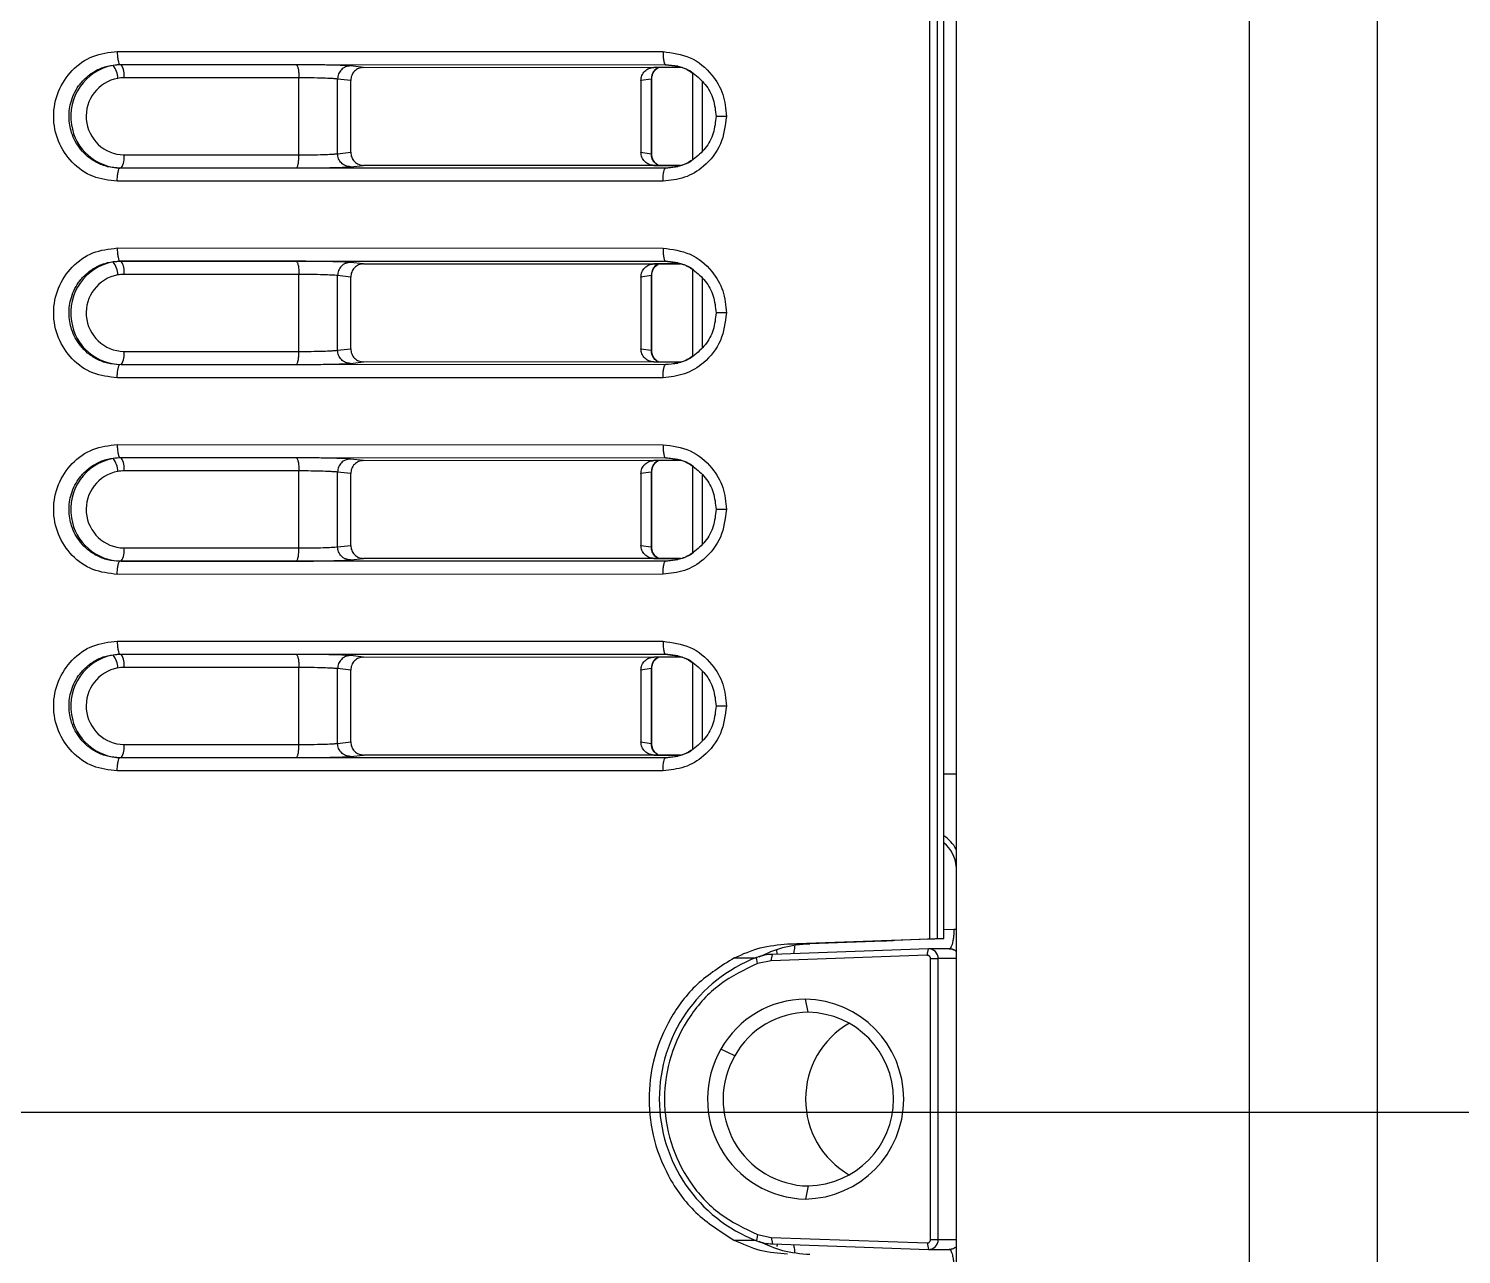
# Model space of a CAD drawing. Header units: millimetres. Extents: x 3916 to 10869, y 6515 to 11511.
# Drawn here: x 6066.13 to 6088, y 9543.62 to 9562.33 of the extents above; entities that cross this region are included whole.
import ezdxf

# ---------------------------------------------------------------- set-up
doc = ezdxf.new("R2010")
doc.units = ezdxf.units.MM
doc.header["$LTSCALE"] = 50
doc.linetypes.add('CENTERX2', pattern=[20.32, 12.7, -2.54, 2.54, -2.54])
doc.layers.add('CENTER_LINE', color=1, linetype='CENTERX2')

msp = doc.modelspace()

# ---------------------------------------------------------------- linework, layer by layer
at = {"color": 7, "linetype": 'Continuous', "lineweight": 25}
for p, q in [((6084.761, 9498.787), (6084.761, 9592.787)), ((6086.717, 9498.787), (6086.717, 9592.787)), ((6079.876, 9578.437), (6079.876, 9548.433)), ((6079.993, 9578.437), (6079.993, 9548.437)), ((6080.098, 9548.437), (6080.098, 9578.437)), ((6080.285, 9578.437), (6080.285, 9513.712)), ((6067.48, 9561.978), (6075.81, 9561.976)), ((6067.519, 9561.778), (6075.848, 9561.776)), ((6067.542, 9561.775), (6067.519, 9561.778)), ((6070.212, 9561.775), (6067.542, 9561.775)), ((6071.238, 9561.734), (6071.038, 9561.757)), ((6071.238, 9561.734), (6076.076, 9561.737)), ((6076.081, 9561.735), (6075.67, 9561.734)), ((6075.848, 9561.776), (6075.943, 9561.764)), ((6076.035, 9561.752), (6075.848, 9561.776)), ((6076.259, 9561.65), (6076.259, 9560.324)), ((6070.253, 9561.575), (6067.582, 9561.575)), ((6070.253, 9560.399), (6070.253, 9561.575)), ((6070.843, 9560.417), (6070.843, 9561.557)), ((6071.043, 9561.534), (6070.843, 9561.557)), ((6071.043, 9560.439), (6071.043, 9561.534)), ((6075.63, 9561.557), (6075.474, 9561.534)), ((6075.474, 9561.534), (6075.474, 9560.439)), ((6075.636, 9561.56), (6075.63, 9561.557)), ((6075.63, 9561.557), (6075.63, 9560.417)), ((6075.639, 9560.413), (6075.639, 9561.56)), ((6076.412, 9560.461), (6076.412, 9561.512)), ((6067.582, 9560.399), (6070.253, 9560.399)), ((6070.843, 9560.417), (6071.043, 9560.439)), ((6075.474, 9560.439), (6075.63, 9560.417)), ((6075.63, 9560.417), (6075.636, 9560.414)), ((6067.542, 9560.199), (6067.519, 9560.196)), ((6075.848, 9560.198), (6067.519, 9560.196)), ((6067.542, 9560.199), (6070.212, 9560.199)), ((6071.038, 9560.217), (6071.238, 9560.239)), ((6076.076, 9560.237), (6071.238, 9560.239)), ((6075.67, 9560.239), (6076.081, 9560.239)), ((6075.848, 9560.198), (6076.035, 9560.222)), ((6075.81, 9559.998), (6067.48, 9559.996)), ((6067.48, 9558.978), (6075.81, 9558.976)), ((6067.519, 9558.778), (6075.848, 9558.776)), ((6067.542, 9558.775), (6067.519, 9558.778)), ((6070.212, 9558.775), (6067.542, 9558.775)), ((6070.253, 9558.575), (6067.582, 9558.575)), ((6070.253, 9557.399), (6070.253, 9558.575)), ((6071.238, 9558.734), (6071.038, 9558.757)), ((6071.238, 9558.734), (6076.076, 9558.737)), ((6076.081, 9558.735), (6075.67, 9558.734)), ((6075.848, 9558.776), (6075.943, 9558.764)), ((6076.035, 9558.752), (6075.848, 9558.776)), ((6076.259, 9558.65), (6076.259, 9557.324)), ((6070.843, 9557.417), (6070.843, 9558.557)), ((6071.043, 9558.534), (6070.843, 9558.557)), ((6071.043, 9557.439), (6071.043, 9558.534)), ((6075.63, 9558.557), (6075.474, 9558.534)), ((6075.474, 9558.534), (6075.474, 9557.439)), ((6075.636, 9558.56), (6075.63, 9558.557)), ((6075.63, 9558.557), (6075.63, 9557.417)), ((6075.639, 9557.413), (6075.639, 9558.56)), ((6076.412, 9557.461), (6076.412, 9558.512)), ((6067.582, 9557.399), (6070.253, 9557.399)), ((6070.843, 9557.417), (6071.043, 9557.439)), ((6075.474, 9557.439), (6075.63, 9557.417)), ((6075.63, 9557.417), (6075.636, 9557.414)), ((6067.542, 9557.199), (6067.519, 9557.196)), ((6075.848, 9557.198), (6067.519, 9557.196)), ((6067.542, 9557.199), (6070.212, 9557.199)), ((6071.038, 9557.217), (6071.238, 9557.239)), ((6076.076, 9557.237), (6071.238, 9557.239)), ((6075.67, 9557.239), (6076.081, 9557.239)), ((6075.848, 9557.198), (6076.035, 9557.222)), ((6075.81, 9556.998), (6067.48, 9556.996)), ((6067.48, 9555.978), (6075.81, 9555.976)), ((6067.519, 9555.778), (6075.848, 9555.776)), ((6067.542, 9555.775), (6067.519, 9555.778)), ((6070.212, 9555.775), (6067.542, 9555.775)), ((6071.238, 9555.734), (6071.038, 9555.757)), ((6071.238, 9555.734), (6076.076, 9555.737)), ((6076.081, 9555.735), (6075.67, 9555.734)), ((6075.848, 9555.776), (6075.943, 9555.764)), ((6076.035, 9555.752), (6075.848, 9555.776)), ((6070.253, 9555.575), (6067.582, 9555.575)), ((6070.253, 9554.399), (6070.253, 9555.575)), ((6070.843, 9554.417), (6070.843, 9555.557)), ((6071.043, 9555.534), (6070.843, 9555.557)), ((6071.043, 9554.439), (6071.043, 9555.534)), ((6075.63, 9555.557), (6075.474, 9555.534)), ((6075.474, 9555.534), (6075.474, 9554.439)), ((6075.636, 9555.56), (6075.63, 9555.557)), ((6075.63, 9555.557), (6075.63, 9554.417)), ((6075.639, 9554.413), (6075.639, 9555.56)), ((6076.259, 9555.65), (6076.259, 9554.324)), ((6076.412, 9554.461), (6076.412, 9555.512)), ((6070.843, 9554.417), (6071.043, 9554.439)), ((6075.474, 9554.439), (6075.63, 9554.417)), ((6075.63, 9554.417), (6075.636, 9554.414)), ((6067.542, 9554.199), (6067.519, 9554.196)), ((6075.848, 9554.198), (6067.519, 9554.196)), ((6067.542, 9554.199), (6070.212, 9554.199)), ((6067.582, 9554.399), (6070.253, 9554.399)), ((6071.038, 9554.217), (6071.238, 9554.239)), ((6076.076, 9554.237), (6071.238, 9554.239)), ((6075.67, 9554.239), (6076.081, 9554.239)), ((6075.848, 9554.198), (6076.035, 9554.222)), ((6075.81, 9553.998), (6067.48, 9553.996)), ((6067.48, 9552.978), (6075.81, 9552.976)), ((6067.519, 9552.778), (6075.848, 9552.776)), ((6067.542, 9552.775), (6067.519, 9552.778)), ((6070.212, 9552.775), (6067.542, 9552.775)), ((6071.238, 9552.734), (6071.038, 9552.757)), ((6071.238, 9552.734), (6076.076, 9552.737)), ((6076.081, 9552.735), (6075.67, 9552.734)), ((6075.848, 9552.776), (6075.943, 9552.764)), ((6076.035, 9552.752), (6075.848, 9552.776)), ((6070.253, 9552.575), (6067.582, 9552.575)), ((6070.253, 9551.399), (6070.253, 9552.575)), ((6070.843, 9551.417), (6070.843, 9552.557)), ((6071.043, 9552.534), (6070.843, 9552.557)), ((6071.043, 9551.439), (6071.043, 9552.534)), ((6075.63, 9552.557), (6075.474, 9552.534)), ((6075.474, 9552.534), (6075.474, 9551.439)), ((6075.636, 9552.56), (6075.63, 9552.557)), ((6075.63, 9552.557), (6075.63, 9551.417)), ((6075.639, 9551.413), (6075.639, 9552.56)), ((6076.259, 9552.65), (6076.259, 9551.324)), ((6076.412, 9551.461), (6076.412, 9552.512)), ((6067.582, 9551.399), (6070.253, 9551.399)), ((6070.843, 9551.417), (6071.043, 9551.439)), ((6075.474, 9551.439), (6075.63, 9551.417)), ((6075.63, 9551.417), (6075.636, 9551.414)), ((6067.542, 9551.199), (6067.519, 9551.196)), ((6075.848, 9551.198), (6067.519, 9551.196)), ((6067.542, 9551.199), (6070.212, 9551.199)), ((6071.038, 9551.217), (6071.238, 9551.239)), ((6076.076, 9551.237), (6071.238, 9551.239)), ((6075.67, 9551.239), (6076.081, 9551.239)), ((6075.848, 9551.198), (6076.035, 9551.222)), ((6075.81, 9550.998), (6067.48, 9550.996)), ((6080.098, 9550.95), (6080.285, 9550.95)), ((6080.283, 9549.504), (6080.283, 9542.47)), ((6080.285, 9549.504), (6080.283, 9549.504)), ((6080.098, 9548.577), (6080.251, 9548.582)), ((6080.251, 9548.582), (6080.283, 9548.579)), ((6077.712, 9548.356), (6079.876, 9548.433)), ((6077.712, 9548.356), (6078.051, 9548.356)), ((6079.324, 9548.402), (6078.051, 9548.356)), ((6079.324, 9548.402), (6079.147, 9548.402)), ((6080.098, 9548.437), (6079.221, 9548.405)), ((6079.324, 9548.402), (6079.324, 9548.409)), ((6079.993, 9548.437), (6080.098, 9548.437)), ((6076.899, 9548.143), (6077.225, 9548.143)), ((6077.252, 9548.055), (6077.239, 9548.149)), ((6077.462, 9548.097), (6077.252, 9548.055)), ((6077.462, 9548.097), (6077.479, 9548.196)), ((6079.843, 9548.182), (6077.462, 9548.097)), ((6079.86, 9548.281), (6077.479, 9548.196)), ((6079.843, 9548.182), (6079.86, 9548.281)), ((6080.185, 9548.282), (6079.865, 9548.282)), ((6079.893, 9543.842), (6079.893, 9548.132)), ((6079.893, 9548.132), (6080.012, 9548.132)), ((6080.012, 9543.842), (6080.012, 9548.132)), ((6080.283, 9548.132), (6080.012, 9548.132)), ((6078.028, 9547.312), (6077.986, 9547.512)), ((6076.905, 9546.649), (6076.694, 9546.749)), ((6078.028, 9544.662), (6077.986, 9544.462)), ((6077.252, 9543.919), (6077.239, 9543.825)), ((6077.252, 9543.919), (6077.462, 9543.877)), ((6077.225, 9543.83), (6076.899, 9543.83)), ((6077.462, 9543.877), (6079.843, 9543.792)), ((6077.462, 9543.877), (6077.479, 9543.777)), ((6077.479, 9543.777), (6079.86, 9543.692)), ((6079.843, 9543.792), (6079.86, 9543.692)), ((6079.893, 9543.842), (6080.012, 9543.842)), ((6080.012, 9543.842), (6080.283, 9543.842)), ((6079.865, 9543.692), (6080.185, 9543.692))]:
    msp.add_line(p, q, dxfattribs=at)
for centre, radius, start, end in [((6067.556, 9560.991), 0.786, 100.2937, 189.6618), ((6067.542, 9561.021), 0.754, 90.0012, 99.626), ((6067.165, 9561.56), 0.323, 1.2267, 39.1349), ((6067.296, 9561.621), 0.29, 350.8284, 32.071), ((6067.594, 9560.988), 0.589, 100.3401, 268.8727), ((6067.582, 9561.012), 0.563, 90.0012, 99.626), ((6067.548, 9560.975), 0.776, 188.5968, 269.4953), ((6067.296, 9560.353), 0.29, 327.929, 9.1716), ((6067.556, 9557.991), 0.786, 100.2937, 189.6618), ((6067.594, 9557.988), 0.589, 100.3401, 268.8727), ((6067.542, 9558.021), 0.754, 90.0012, 99.626), ((6067.165, 9558.56), 0.323, 1.2267, 39.1349), ((6067.582, 9558.012), 0.563, 90.0012, 99.626), ((6067.296, 9558.621), 0.29, 350.8284, 32.071), ((6067.548, 9557.975), 0.776, 188.5968, 269.4953), ((6067.296, 9557.353), 0.29, 327.929, 9.1716), ((6067.556, 9554.991), 0.786, 100.2937, 189.6618), ((6067.542, 9555.021), 0.754, 90.0012, 99.626), ((6067.165, 9555.56), 0.323, 1.2267, 39.1349), ((6067.296, 9555.621), 0.29, 350.8284, 32.071), ((6067.594, 9554.988), 0.589, 100.3401, 268.8727), ((6067.582, 9555.012), 0.563, 90.0012, 99.626), ((6067.548, 9554.975), 0.776, 188.5968, 269.4953), ((6067.296, 9554.353), 0.29, 327.929, 9.1716), ((6067.556, 9551.991), 0.786, 100.2937, 189.6618), ((6067.542, 9552.021), 0.754, 90.0012, 99.626), ((6067.165, 9552.56), 0.323, 1.2267, 39.1349), ((6067.296, 9552.621), 0.29, 350.8284, 32.071), ((6067.594, 9551.988), 0.589, 100.3401, 268.8727), ((6067.582, 9552.012), 0.563, 90.0012, 99.626), ((6067.548, 9551.975), 0.776, 188.5968, 269.4953), ((6067.296, 9551.353), 0.29, 327.929, 9.1716), ((6079.766, 9549.513), 0.594, 29.2405, 56.0219), ((6079.782, 9549.506), 0.503, 3.2995, 51.0955), ((6078.069, 9545.987), 2.316, 110.9856, 249.0144), ((6077.507, 9547.429), 0.768, 92.0547, 110.365), ((6079.864, 9548.133), 0.148, 359.3441, 91.3903), ((6077.992, 9546.026), 1.486, 90.2451, 150.8572), ((6077.959, 9545.987), 1.525, 271.0187, 88.9813), ((6078.033, 9546.021), 1.291, 90.2451, 150.8572), ((6078.004, 9545.987), 1.325, 271.0187, 88.9813), ((6079.323, 9545.987), 1.337, 119.9192, 240.0808), ((6078.014, 9545.986), 1.525, 149.9576, 268.9522), ((6078.052, 9545.986), 1.325, 149.9576, 268.9522), ((6077.507, 9544.544), 0.768, 249.635, 267.9453), ((6079.864, 9543.841), 0.148, 268.6097, 0.6559)]:
    msp.add_arc(centre, radius, start, end, dxfattribs=at)
for points, knots in [([(6067.48, 9559.996), (6067.353, 9560.011), (6067.099, 9560.041), (6066.775, 9560.27), (6066.559, 9560.598), (6066.484, 9560.987), (6066.559, 9561.376), (6066.775, 9561.704), (6067.099, 9561.933), (6067.353, 9561.963), (6067.48, 9561.978)], [0, 0, 0, 0, 0.125054, 0.250045, 0.375039, 0.500033, 0.625026, 0.750018, 0.875009, 1, 1, 1, 1]), ([(6075.81, 9561.976), (6075.952, 9561.957), (6076.236, 9561.92), (6076.554, 9561.655), (6076.744, 9561.329), (6076.767, 9561.101), (6076.778, 9560.987)], [0, 0, 0, 0, 0.2796323, 0.5592477, 0.7796225, 1, 1, 1, 1]), ([(6067.519, 9560.196), (6067.456, 9560.201), (6067.334, 9560.209), (6067.167, 9560.275), (6067.027, 9560.368), (6066.884, 9560.514), (6066.774, 9560.719), (6066.731, 9560.978), (6066.768, 9561.241), (6066.878, 9561.452), (6067.022, 9561.602), (6067.164, 9561.697), (6067.333, 9561.764), (6067.456, 9561.773), (6067.519, 9561.778)], [0, 0, 0, 0, 0.077175, 0.150034, 0.218572, 0.282785, 0.397749, 0.495555, 0.596373, 0.71381, 0.779074, 0.84853, 0.922174, 1, 1, 1, 1]), ([(6071.038, 9561.757), (6071.002, 9561.76), (6070.93, 9561.765), (6070.7, 9561.771), (6070.45, 9561.774), (6070.291, 9561.775), (6070.212, 9561.775)], [0, 0, 0, 0, 0.280479, 0.559642, 0.779739, 1, 1, 1, 1]), ([(6071.238, 9561.734), (6071.213, 9561.731), (6071.162, 9561.725), (6071.097, 9561.679), (6071.052, 9561.613), (6071.046, 9561.56), (6071.043, 9561.534)], [0, 0, 0, 0, 0.250995, 0.500158, 0.751744, 1, 1, 1, 1]), ([(6075.474, 9561.534), (6075.477, 9561.56), (6075.482, 9561.613), (6075.528, 9561.679), (6075.593, 9561.725), (6075.644, 9561.731), (6075.67, 9561.734)], [0, 0, 0, 0, 0.248257, 0.499844, 0.749006, 1, 1, 1, 1]), ([(6075.74, 9561.735), (6075.722, 9561.724), (6075.68, 9561.7), (6075.639, 9561.635), (6075.633, 9561.583), (6075.63, 9561.557)], [0, 0, 0, 0, 0.294762, 0.647381, 1, 1, 1, 1]), ([(6075.639, 9561.56), (6075.641, 9561.586), (6075.646, 9561.625), (6075.67, 9561.67), (6075.699, 9561.707), (6075.725, 9561.724), (6075.741, 9561.735)], [0, 0, 0, 0, 0.342501, 0.510416, 0.676895, 1, 1, 1, 1]), ([(6075.943, 9561.764), (6075.974, 9561.761), (6076.063, 9561.753), (6076.177, 9561.709), (6076.249, 9561.658), (6076.272, 9561.641)], [0, 0, 0, 0, 0.259772, 0.758569, 1, 1, 1, 1]), ([(6076.039, 9561.751), (6076.123, 9561.728), (6076.208, 9561.705), (6076.271, 9561.646), (6076.272, 9561.645)], [0, 0, 0, 0, 0.984525, 1, 1, 1, 1]), ([(6076.272, 9561.645), (6076.337, 9561.591), (6076.468, 9561.483), (6076.593, 9561.248), (6076.61, 9561.074), (6076.619, 9560.987)], [0, 0, 0, 0, 0.3288574, 0.6637902, 1, 1, 1, 1]), ([(6070.843, 9561.557), (6070.831, 9561.558), (6070.809, 9561.561), (6070.737, 9561.565), (6070.62, 9561.57), (6070.444, 9561.574), (6070.315, 9561.575), (6070.253, 9561.575)], [0, 0, 0, 0, 0.152536, 0.286985, 0.500797, 0.757323, 1, 1, 1, 1]), ([(6076.778, 9560.987), (6076.76, 9560.842), (6076.723, 9560.552), (6076.464, 9560.227), (6076.145, 9560.033), (6075.921, 9560.01), (6075.81, 9559.998)], [0, 0, 0, 0, 0.279628, 0.559243, 0.779619, 1, 1, 1, 1]), ([(6076.619, 9560.987), (6076.61, 9560.9), (6076.593, 9560.726), (6076.468, 9560.491), (6076.337, 9560.383), (6076.272, 9560.329)], [0, 0, 0, 0, 0.336213, 0.671145, 1, 1, 1, 1]), ([(6076.778, 9560.987), (6076.75, 9560.987), (6076.695, 9560.987), (6076.643, 9560.987), (6076.62, 9560.987), (6076.621, 9560.987), (6076.621, 9560.987)], [0, 0, 0, 0, 0.33718, 0.674398, 0.940134, 1, 1, 1, 1]), ([(6070.253, 9560.399), (6070.315, 9560.399), (6070.444, 9560.4), (6070.62, 9560.404), (6070.737, 9560.408), (6070.809, 9560.413), (6070.831, 9560.415), (6070.843, 9560.417)], [0, 0, 0, 0, 0.242656, 0.499203, 0.712981, 0.847438, 1, 1, 1, 1]), ([(6071.043, 9560.439), (6071.046, 9560.413), (6071.052, 9560.361), (6071.097, 9560.295), (6071.162, 9560.249), (6071.213, 9560.242), (6071.238, 9560.239)], [0, 0, 0, 0, 0.248257, 0.499844, 0.749006, 1, 1, 1, 1]), ([(6075.67, 9560.239), (6075.644, 9560.242), (6075.593, 9560.249), (6075.528, 9560.295), (6075.482, 9560.361), (6075.477, 9560.413), (6075.474, 9560.439)], [0, 0, 0, 0, 0.2509953, 0.500158, 0.7517438, 1, 1, 1, 1]), ([(6075.74, 9560.239), (6075.722, 9560.25), (6075.68, 9560.274), (6075.639, 9560.339), (6075.633, 9560.391), (6075.63, 9560.417)], [0, 0, 0, 0, 0.294762, 0.647381, 1, 1, 1, 1]), ([(6075.742, 9560.239), (6075.737, 9560.242), (6075.724, 9560.249), (6075.7, 9560.268), (6075.674, 9560.297), (6075.655, 9560.332), (6075.641, 9560.371), (6075.639, 9560.399), (6075.639, 9560.414)], [0, 0, 0, 0, 0.102762, 0.272503, 0.445384, 0.62501, 0.810759, 1, 1, 1, 1]), ([(6076.272, 9560.333), (6076.249, 9560.316), (6076.177, 9560.265), (6076.032, 9560.212), (6075.911, 9560.203), (6075.848, 9560.198)], [0, 0, 0, 0, 0.190363, 0.583755, 1, 1, 1, 1]), ([(6076.272, 9560.329), (6076.271, 9560.328), (6076.208, 9560.269), (6076.123, 9560.246), (6076.039, 9560.223)], [0, 0, 0, 0, 0.015451, 1, 1, 1, 1]), ([(6070.212, 9560.199), (6070.314, 9560.199), (6070.517, 9560.2), (6070.778, 9560.205), (6070.96, 9560.211), (6071.012, 9560.215), (6071.038, 9560.217)], [0, 0, 0, 0, 0.280483, 0.559648, 0.779743, 1, 1, 1, 1]), ([(6067.48, 9556.996), (6067.353, 9557.011), (6067.099, 9557.041), (6066.775, 9557.27), (6066.559, 9557.598), (6066.484, 9557.987), (6066.559, 9558.376), (6066.775, 9558.704), (6067.099, 9558.933), (6067.353, 9558.963), (6067.48, 9558.978)], [0, 0, 0, 0, 0.125054, 0.2500451, 0.3750387, 0.5000328, 0.625026, 0.7500177, 0.8750088, 1, 1, 1, 1]), ([(6075.81, 9558.976), (6075.952, 9558.957), (6076.236, 9558.92), (6076.554, 9558.655), (6076.744, 9558.329), (6076.767, 9558.101), (6076.778, 9557.987)], [0, 0, 0, 0, 0.279632, 0.559248, 0.779623, 1, 1, 1, 1]), ([(6067.519, 9557.196), (6067.456, 9557.201), (6067.334, 9557.209), (6067.167, 9557.275), (6067.027, 9557.368), (6066.884, 9557.514), (6066.774, 9557.719), (6066.731, 9557.978), (6066.768, 9558.241), (6066.878, 9558.452), (6067.022, 9558.602), (6067.164, 9558.697), (6067.333, 9558.764), (6067.456, 9558.773), (6067.519, 9558.778)], [0, 0, 0, 0, 0.0771751, 0.1500339, 0.2185718, 0.2827847, 0.397749, 0.4955545, 0.5963726, 0.7138099, 0.7790744, 0.8485303, 0.9221736, 1, 1, 1, 1]), ([(6071.038, 9558.757), (6071.002, 9558.76), (6070.93, 9558.765), (6070.7, 9558.771), (6070.45, 9558.774), (6070.291, 9558.775), (6070.212, 9558.775)], [0, 0, 0, 0, 0.280479, 0.559642, 0.779739, 1, 1, 1, 1]), ([(6070.843, 9558.557), (6070.831, 9558.558), (6070.809, 9558.561), (6070.737, 9558.565), (6070.62, 9558.57), (6070.444, 9558.574), (6070.315, 9558.575), (6070.253, 9558.575)], [0, 0, 0, 0, 0.152536, 0.286985, 0.500797, 0.757323, 1, 1, 1, 1]), ([(6071.238, 9558.734), (6071.213, 9558.731), (6071.162, 9558.725), (6071.097, 9558.679), (6071.052, 9558.613), (6071.046, 9558.56), (6071.043, 9558.534)], [0, 0, 0, 0, 0.250995, 0.500158, 0.751744, 1, 1, 1, 1]), ([(6075.474, 9558.534), (6075.477, 9558.56), (6075.482, 9558.613), (6075.528, 9558.679), (6075.593, 9558.725), (6075.644, 9558.731), (6075.67, 9558.734)], [0, 0, 0, 0, 0.248257, 0.499844, 0.749006, 1, 1, 1, 1]), ([(6075.74, 9558.735), (6075.722, 9558.724), (6075.68, 9558.7), (6075.639, 9558.635), (6075.633, 9558.583), (6075.63, 9558.557)], [0, 0, 0, 0, 0.294762, 0.647381, 1, 1, 1, 1]), ([(6075.639, 9558.56), (6075.641, 9558.586), (6075.646, 9558.625), (6075.67, 9558.67), (6075.699, 9558.707), (6075.725, 9558.724), (6075.741, 9558.735)], [0, 0, 0, 0, 0.342501, 0.510416, 0.676895, 1, 1, 1, 1]), ([(6075.943, 9558.764), (6075.974, 9558.761), (6076.063, 9558.753), (6076.177, 9558.709), (6076.249, 9558.658), (6076.272, 9558.641)], [0, 0, 0, 0, 0.259772, 0.758569, 1, 1, 1, 1]), ([(6076.039, 9558.751), (6076.123, 9558.728), (6076.208, 9558.705), (6076.271, 9558.646), (6076.272, 9558.645)], [0, 0, 0, 0, 0.984525, 1, 1, 1, 1]), ([(6076.272, 9558.645), (6076.337, 9558.591), (6076.468, 9558.483), (6076.593, 9558.248), (6076.61, 9558.074), (6076.619, 9557.987)], [0, 0, 0, 0, 0.328857, 0.66379, 1, 1, 1, 1]), ([(6076.778, 9557.987), (6076.76, 9557.842), (6076.723, 9557.552), (6076.464, 9557.227), (6076.145, 9557.033), (6075.921, 9557.01), (6075.81, 9556.998)], [0, 0, 0, 0, 0.2796281, 0.5592426, 0.779619, 1, 1, 1, 1]), ([(6076.619, 9557.987), (6076.61, 9557.9), (6076.593, 9557.726), (6076.468, 9557.491), (6076.337, 9557.383), (6076.272, 9557.329)], [0, 0, 0, 0, 0.336213, 0.671145, 1, 1, 1, 1]), ([(6076.778, 9557.987), (6076.75, 9557.987), (6076.695, 9557.987), (6076.643, 9557.987), (6076.62, 9557.987), (6076.621, 9557.987), (6076.621, 9557.987)], [0, 0, 0, 0, 0.33718, 0.674398, 0.940134, 1, 1, 1, 1]), ([(6070.253, 9557.399), (6070.315, 9557.399), (6070.444, 9557.4), (6070.62, 9557.404), (6070.737, 9557.408), (6070.809, 9557.413), (6070.831, 9557.415), (6070.843, 9557.417)], [0, 0, 0, 0, 0.242656, 0.499203, 0.712981, 0.847438, 1, 1, 1, 1]), ([(6071.043, 9557.439), (6071.046, 9557.413), (6071.052, 9557.361), (6071.097, 9557.295), (6071.162, 9557.249), (6071.213, 9557.242), (6071.238, 9557.239)], [0, 0, 0, 0, 0.248257, 0.499844, 0.749006, 1, 1, 1, 1]), ([(6075.67, 9557.239), (6075.644, 9557.242), (6075.593, 9557.249), (6075.528, 9557.295), (6075.482, 9557.361), (6075.477, 9557.413), (6075.474, 9557.439)], [0, 0, 0, 0, 0.250995, 0.500158, 0.751744, 1, 1, 1, 1]), ([(6075.74, 9557.239), (6075.722, 9557.25), (6075.68, 9557.274), (6075.639, 9557.339), (6075.633, 9557.391), (6075.63, 9557.417)], [0, 0, 0, 0, 0.2947616, 0.6473808, 1, 1, 1, 1]), ([(6075.742, 9557.239), (6075.737, 9557.242), (6075.724, 9557.249), (6075.7, 9557.268), (6075.674, 9557.297), (6075.655, 9557.332), (6075.641, 9557.371), (6075.639, 9557.399), (6075.639, 9557.414)], [0, 0, 0, 0, 0.102762, 0.272503, 0.445384, 0.62501, 0.810759, 1, 1, 1, 1]), ([(6076.272, 9557.333), (6076.249, 9557.316), (6076.177, 9557.265), (6076.032, 9557.212), (6075.911, 9557.203), (6075.848, 9557.198)], [0, 0, 0, 0, 0.190363, 0.583755, 1, 1, 1, 1]), ([(6076.272, 9557.329), (6076.271, 9557.328), (6076.208, 9557.269), (6076.123, 9557.246), (6076.039, 9557.223)], [0, 0, 0, 0, 0.015451, 1, 1, 1, 1]), ([(6070.212, 9557.199), (6070.314, 9557.199), (6070.517, 9557.2), (6070.778, 9557.205), (6070.96, 9557.211), (6071.012, 9557.215), (6071.038, 9557.217)], [0, 0, 0, 0, 0.280483, 0.559648, 0.779743, 1, 1, 1, 1]), ([(6067.48, 9553.996), (6067.353, 9554.011), (6067.099, 9554.041), (6066.775, 9554.27), (6066.559, 9554.598), (6066.484, 9554.987), (6066.559, 9555.376), (6066.775, 9555.704), (6067.099, 9555.933), (6067.353, 9555.963), (6067.48, 9555.978)], [0, 0, 0, 0, 0.125054, 0.250045, 0.375039, 0.500033, 0.625026, 0.750018, 0.875009, 1, 1, 1, 1]), ([(6075.81, 9555.976), (6075.952, 9555.957), (6076.236, 9555.92), (6076.554, 9555.655), (6076.744, 9555.329), (6076.767, 9555.101), (6076.778, 9554.987)], [0, 0, 0, 0, 0.2796323, 0.5592477, 0.7796225, 1, 1, 1, 1]), ([(6067.519, 9554.196), (6067.456, 9554.201), (6067.334, 9554.209), (6067.167, 9554.275), (6067.027, 9554.368), (6066.884, 9554.514), (6066.774, 9554.719), (6066.731, 9554.978), (6066.768, 9555.241), (6066.878, 9555.452), (6067.022, 9555.602), (6067.164, 9555.697), (6067.333, 9555.764), (6067.456, 9555.773), (6067.519, 9555.778)], [0, 0, 0, 0, 0.077175, 0.150034, 0.218572, 0.282785, 0.397749, 0.495555, 0.596373, 0.71381, 0.779074, 0.84853, 0.922174, 1, 1, 1, 1]), ([(6071.038, 9555.757), (6071.002, 9555.76), (6070.93, 9555.765), (6070.7, 9555.771), (6070.45, 9555.774), (6070.291, 9555.775), (6070.212, 9555.775)], [0, 0, 0, 0, 0.280479, 0.559642, 0.779739, 1, 1, 1, 1]), ([(6071.238, 9555.734), (6071.213, 9555.731), (6071.162, 9555.725), (6071.097, 9555.679), (6071.052, 9555.613), (6071.046, 9555.56), (6071.043, 9555.534)], [0, 0, 0, 0, 0.250995, 0.500158, 0.751744, 1, 1, 1, 1]), ([(6075.474, 9555.534), (6075.477, 9555.56), (6075.482, 9555.613), (6075.528, 9555.679), (6075.593, 9555.725), (6075.644, 9555.731), (6075.67, 9555.734)], [0, 0, 0, 0, 0.248257, 0.499844, 0.749006, 1, 1, 1, 1]), ([(6075.74, 9555.735), (6075.722, 9555.724), (6075.68, 9555.7), (6075.639, 9555.635), (6075.633, 9555.583), (6075.63, 9555.557)], [0, 0, 0, 0, 0.2947616, 0.6473808, 1, 1, 1, 1]), ([(6075.639, 9555.56), (6075.641, 9555.586), (6075.646, 9555.625), (6075.67, 9555.67), (6075.699, 9555.707), (6075.725, 9555.724), (6075.741, 9555.735)], [0, 0, 0, 0, 0.342501, 0.510416, 0.676895, 1, 1, 1, 1]), ([(6075.943, 9555.764), (6075.974, 9555.761), (6076.063, 9555.753), (6076.177, 9555.709), (6076.249, 9555.658), (6076.272, 9555.641)], [0, 0, 0, 0, 0.259772, 0.758569, 1, 1, 1, 1]), ([(6076.039, 9555.751), (6076.123, 9555.728), (6076.208, 9555.705), (6076.271, 9555.646), (6076.272, 9555.645)], [0, 0, 0, 0, 0.984525, 1, 1, 1, 1]), ([(6070.843, 9555.557), (6070.831, 9555.558), (6070.809, 9555.561), (6070.737, 9555.565), (6070.62, 9555.57), (6070.444, 9555.574), (6070.315, 9555.575), (6070.253, 9555.575)], [0, 0, 0, 0, 0.1531174, 0.2877628, 0.5008178, 0.7570676, 1, 1, 1, 1]), ([(6076.272, 9555.645), (6076.337, 9555.591), (6076.468, 9555.483), (6076.593, 9555.248), (6076.61, 9555.074), (6076.619, 9554.987)], [0, 0, 0, 0, 0.3288574, 0.6637902, 1, 1, 1, 1]), ([(6076.778, 9554.987), (6076.76, 9554.842), (6076.723, 9554.552), (6076.464, 9554.227), (6076.145, 9554.033), (6075.921, 9554.01), (6075.81, 9553.998)], [0, 0, 0, 0, 0.279628, 0.559243, 0.779619, 1, 1, 1, 1]), ([(6076.619, 9554.987), (6076.61, 9554.9), (6076.593, 9554.726), (6076.468, 9554.491), (6076.337, 9554.383), (6076.272, 9554.329)], [0, 0, 0, 0, 0.336213, 0.671145, 1, 1, 1, 1]), ([(6076.778, 9554.987), (6076.75, 9554.987), (6076.695, 9554.987), (6076.643, 9554.987), (6076.62, 9554.987), (6076.621, 9554.987), (6076.621, 9554.987)], [0, 0, 0, 0, 0.33718, 0.674398, 0.940134, 1, 1, 1, 1]), ([(6070.253, 9554.399), (6070.315, 9554.399), (6070.444, 9554.4), (6070.62, 9554.404), (6070.737, 9554.408), (6070.809, 9554.413), (6070.831, 9554.415), (6070.843, 9554.417)], [0, 0, 0, 0, 0.242913, 0.499187, 0.712206, 0.846859, 1, 1, 1, 1]), ([(6071.043, 9554.439), (6071.046, 9554.413), (6071.052, 9554.361), (6071.097, 9554.295), (6071.162, 9554.249), (6071.213, 9554.242), (6071.238, 9554.239)], [0, 0, 0, 0, 0.248257, 0.499844, 0.749006, 1, 1, 1, 1]), ([(6075.67, 9554.239), (6075.644, 9554.242), (6075.593, 9554.249), (6075.528, 9554.295), (6075.482, 9554.361), (6075.477, 9554.413), (6075.474, 9554.439)], [0, 0, 0, 0, 0.250995, 0.500158, 0.751744, 1, 1, 1, 1]), ([(6075.74, 9554.239), (6075.722, 9554.25), (6075.68, 9554.274), (6075.639, 9554.339), (6075.633, 9554.391), (6075.63, 9554.417)], [0, 0, 0, 0, 0.2947616, 0.6473808, 1, 1, 1, 1]), ([(6075.742, 9554.239), (6075.737, 9554.242), (6075.724, 9554.249), (6075.7, 9554.268), (6075.674, 9554.297), (6075.655, 9554.332), (6075.641, 9554.371), (6075.639, 9554.399), (6075.639, 9554.414)], [0, 0, 0, 0, 0.102762, 0.272503, 0.445384, 0.62501, 0.810759, 1, 1, 1, 1]), ([(6070.212, 9554.199), (6070.314, 9554.199), (6070.517, 9554.2), (6070.778, 9554.205), (6070.96, 9554.211), (6071.012, 9554.215), (6071.038, 9554.217)], [0, 0, 0, 0, 0.280483, 0.559648, 0.779743, 1, 1, 1, 1]), ([(6076.272, 9554.333), (6076.249, 9554.316), (6076.177, 9554.265), (6076.032, 9554.212), (6075.911, 9554.203), (6075.848, 9554.198)], [0, 0, 0, 0, 0.190363, 0.583755, 1, 1, 1, 1]), ([(6076.272, 9554.329), (6076.271, 9554.328), (6076.208, 9554.269), (6076.123, 9554.246), (6076.039, 9554.223)], [0, 0, 0, 0, 0.015451, 1, 1, 1, 1]), ([(6067.48, 9550.996), (6067.353, 9551.011), (6067.099, 9551.041), (6066.775, 9551.27), (6066.559, 9551.598), (6066.484, 9551.987), (6066.559, 9552.376), (6066.775, 9552.704), (6067.099, 9552.933), (6067.353, 9552.963), (6067.48, 9552.978)], [0, 0, 0, 0, 0.125054, 0.250045, 0.375039, 0.500033, 0.625026, 0.750018, 0.875009, 1, 1, 1, 1]), ([(6075.81, 9552.976), (6075.952, 9552.957), (6076.236, 9552.92), (6076.554, 9552.655), (6076.744, 9552.329), (6076.767, 9552.101), (6076.778, 9551.987)], [0, 0, 0, 0, 0.279632, 0.559248, 0.779623, 1, 1, 1, 1]), ([(6067.519, 9551.196), (6067.456, 9551.201), (6067.334, 9551.209), (6067.167, 9551.275), (6067.027, 9551.368), (6066.884, 9551.514), (6066.774, 9551.719), (6066.731, 9551.978), (6066.768, 9552.241), (6066.878, 9552.452), (6067.022, 9552.602), (6067.164, 9552.697), (6067.333, 9552.764), (6067.456, 9552.773), (6067.519, 9552.778)], [0, 0, 0, 0, 0.077175, 0.150034, 0.218572, 0.282785, 0.397749, 0.495555, 0.596373, 0.71381, 0.779074, 0.84853, 0.922174, 1, 1, 1, 1]), ([(6071.038, 9552.757), (6071.002, 9552.76), (6070.93, 9552.765), (6070.7, 9552.771), (6070.45, 9552.774), (6070.291, 9552.775), (6070.212, 9552.775)], [0, 0, 0, 0, 0.280479, 0.559642, 0.779739, 1, 1, 1, 1]), ([(6071.238, 9552.734), (6071.213, 9552.731), (6071.162, 9552.725), (6071.097, 9552.679), (6071.052, 9552.613), (6071.046, 9552.56), (6071.043, 9552.534)], [0, 0, 0, 0, 0.250995, 0.500158, 0.751744, 1, 1, 1, 1]), ([(6075.474, 9552.534), (6075.477, 9552.56), (6075.482, 9552.613), (6075.528, 9552.679), (6075.593, 9552.725), (6075.644, 9552.731), (6075.67, 9552.734)], [0, 0, 0, 0, 0.248257, 0.499844, 0.749006, 1, 1, 1, 1]), ([(6075.74, 9552.735), (6075.722, 9552.724), (6075.68, 9552.7), (6075.639, 9552.635), (6075.633, 9552.583), (6075.63, 9552.557)], [0, 0, 0, 0, 0.294762, 0.647381, 1, 1, 1, 1]), ([(6075.639, 9552.56), (6075.641, 9552.586), (6075.646, 9552.625), (6075.67, 9552.67), (6075.699, 9552.707), (6075.725, 9552.724), (6075.741, 9552.735)], [0, 0, 0, 0, 0.342501, 0.510416, 0.676895, 1, 1, 1, 1]), ([(6075.943, 9552.764), (6075.974, 9552.761), (6076.063, 9552.753), (6076.177, 9552.709), (6076.249, 9552.658), (6076.272, 9552.641)], [0, 0, 0, 0, 0.2597724, 0.758569, 1, 1, 1, 1]), ([(6076.039, 9552.751), (6076.123, 9552.728), (6076.208, 9552.705), (6076.271, 9552.646), (6076.272, 9552.645)], [0, 0, 0, 0, 0.984525, 1, 1, 1, 1]), ([(6070.843, 9552.557), (6070.831, 9552.558), (6070.809, 9552.561), (6070.737, 9552.565), (6070.62, 9552.57), (6070.444, 9552.574), (6070.315, 9552.575), (6070.253, 9552.575)], [0, 0, 0, 0, 0.152536, 0.286985, 0.500797, 0.757323, 1, 1, 1, 1]), ([(6076.272, 9552.645), (6076.337, 9552.591), (6076.468, 9552.483), (6076.593, 9552.248), (6076.61, 9552.074), (6076.619, 9551.987)], [0, 0, 0, 0, 0.328857, 0.66379, 1, 1, 1, 1]), ([(6076.778, 9551.987), (6076.76, 9551.842), (6076.723, 9551.552), (6076.464, 9551.227), (6076.145, 9551.033), (6075.921, 9551.01), (6075.81, 9550.998)], [0, 0, 0, 0, 0.279628, 0.559243, 0.779619, 1, 1, 1, 1]), ([(6076.619, 9551.987), (6076.61, 9551.9), (6076.593, 9551.726), (6076.468, 9551.491), (6076.337, 9551.383), (6076.272, 9551.329)], [0, 0, 0, 0, 0.336213, 0.671145, 1, 1, 1, 1]), ([(6076.778, 9551.987), (6076.75, 9551.987), (6076.695, 9551.987), (6076.643, 9551.987), (6076.62, 9551.987), (6076.621, 9551.987), (6076.621, 9551.987)], [0, 0, 0, 0, 0.33718, 0.674398, 0.940134, 1, 1, 1, 1]), ([(6070.253, 9551.399), (6070.315, 9551.399), (6070.444, 9551.4), (6070.62, 9551.404), (6070.737, 9551.408), (6070.809, 9551.413), (6070.831, 9551.415), (6070.843, 9551.417)], [0, 0, 0, 0, 0.2426561, 0.4992033, 0.7129812, 0.8474384, 1, 1, 1, 1]), ([(6071.043, 9551.439), (6071.046, 9551.413), (6071.052, 9551.361), (6071.097, 9551.295), (6071.162, 9551.249), (6071.213, 9551.242), (6071.238, 9551.239)], [0, 0, 0, 0, 0.248257, 0.499844, 0.749006, 1, 1, 1, 1]), ([(6075.67, 9551.239), (6075.644, 9551.242), (6075.593, 9551.249), (6075.528, 9551.295), (6075.482, 9551.361), (6075.477, 9551.413), (6075.474, 9551.439)], [0, 0, 0, 0, 0.2509953, 0.500158, 0.7517438, 1, 1, 1, 1]), ([(6075.74, 9551.239), (6075.722, 9551.25), (6075.68, 9551.274), (6075.639, 9551.339), (6075.633, 9551.391), (6075.63, 9551.417)], [0, 0, 0, 0, 0.294762, 0.647381, 1, 1, 1, 1]), ([(6075.742, 9551.239), (6075.737, 9551.242), (6075.724, 9551.249), (6075.7, 9551.268), (6075.674, 9551.297), (6075.655, 9551.332), (6075.641, 9551.371), (6075.639, 9551.399), (6075.639, 9551.414)], [0, 0, 0, 0, 0.102762, 0.272503, 0.445384, 0.62501, 0.810759, 1, 1, 1, 1]), ([(6070.212, 9551.199), (6070.314, 9551.199), (6070.517, 9551.2), (6070.778, 9551.205), (6070.96, 9551.211), (6071.012, 9551.215), (6071.038, 9551.217)], [0, 0, 0, 0, 0.280483, 0.559648, 0.779743, 1, 1, 1, 1]), ([(6076.272, 9551.333), (6076.249, 9551.316), (6076.177, 9551.265), (6076.032, 9551.212), (6075.911, 9551.203), (6075.848, 9551.198)], [0, 0, 0, 0, 0.190363, 0.583755, 1, 1, 1, 1]), ([(6076.272, 9551.329), (6076.271, 9551.328), (6076.208, 9551.269), (6076.123, 9551.246), (6076.039, 9551.223)], [0, 0, 0, 0, 0.015451, 1, 1, 1, 1]), ([(6080.251, 9548.582), (6080.25, 9548.553), (6080.248, 9548.502), (6080.24, 9548.429), (6080.229, 9548.371), (6080.217, 9548.327), (6080.208, 9548.311), (6080.204, 9548.304)], [0, 0, 0, 0, 0.244927, 0.431134, 0.659477, 0.852334, 1, 1, 1, 1]), ([(6078.051, 9548.356), (6077.91, 9548.344), (6077.641, 9548.319), (6077.393, 9548.209), (6077.274, 9548.156)], [0, 0, 0, 0, 0.521312, 1, 1, 1, 1]), ([(6077.795, 9548.208), (6077.799, 9548.211), (6077.809, 9548.219), (6077.82, 9548.263), (6077.823, 9548.31), (6077.824, 9548.323)], [0, 0, 0, 0, 0.2610283, 0.7901789, 1, 1, 1, 1]), ([(6079.147, 9548.402), (6079.146, 9548.402), (6079.143, 9548.402), (6079.158, 9548.403), (6079.185, 9548.404), (6079.209, 9548.405), (6079.221, 9548.405)], [0, 0, 0, 0, 0.248113, 0.500033, 0.749176, 1, 1, 1, 1]), ([(6079.876, 9548.433), (6079.884, 9548.434), (6079.899, 9548.434), (6079.922, 9548.435), (6079.942, 9548.435), (6079.964, 9548.436), (6079.984, 9548.437), (6079.99, 9548.437), (6079.993, 9548.437)], [0, 0, 0, 0, 0.154621, 0.300843, 0.438661, 0.568072, 0.800688, 1, 1, 1, 1]), ([(6080.204, 9548.304), (6080.204, 9548.302), (6080.196, 9548.285), (6080.187, 9548.283), (6080.179, 9548.281)], [0, 0, 0, 0, 0.083717, 1, 1, 1, 1]), ([(6080.205, 9548.305), (6080.203, 9548.298), (6080.199, 9548.285), (6080.197, 9548.282), (6080.195, 9548.281)], [0, 0, 0, 0, 0.499562, 1, 1, 1, 1]), ([(6076.899, 9548.143), (6076.7, 9548.019), (6076.315, 9547.777), (6075.908, 9547.238), (6075.665, 9546.66), (6075.573, 9546.048), (6075.634, 9545.418), (6075.873, 9544.792), (6076.29, 9544.216), (6076.693, 9543.961), (6076.899, 9543.83)], [0, 0, 0, 0, 0.133323, 0.258731, 0.376214, 0.485763, 0.604265, 0.729477, 0.861391, 1, 1, 1, 1]), ([(6077.555, 9548.199), (6077.555, 9548.213), (6077.555, 9548.229), (6077.548, 9548.257), (6077.547, 9548.261)], [0, 0, 0, 0, 0.872956, 1, 1, 1, 1]), ([(6080.179, 9548.281), (6080.199, 9548.28), (6080.228, 9548.278), (6080.263, 9548.261), (6080.277, 9548.249), (6080.283, 9548.243)], [0, 0, 0, 0, 0.510187, 0.777915, 1, 1, 1, 1]), ([(6080.283, 9548.242), (6080.277, 9548.248), (6080.263, 9548.26), (6080.237, 9548.272), (6080.211, 9548.28), (6080.193, 9548.281), (6080.184, 9548.281)], [0, 0, 0, 0, 0.2341776, 0.5051307, 0.7760838, 1, 1, 1, 1]), ([(6077.274, 9543.818), (6077.393, 9543.765), (6077.641, 9543.654), (6077.91, 9543.63), (6078.051, 9543.618)], [0, 0, 0, 0, 0.478688, 1, 1, 1, 1]), ([(6077.551, 9543.735), (6077.553, 9543.745), (6077.557, 9543.762), (6077.556, 9543.771), (6077.556, 9543.775)], [0, 0, 0, 0, 0.5388123, 1, 1, 1, 1]), ([(6077.824, 9543.651), (6077.823, 9543.665), (6077.82, 9543.712), (6077.811, 9543.737), (6077.805, 9543.755)], [0, 0, 0, 0, 0.283937, 1, 1, 1, 1]), ([(6080.283, 9543.731), (6080.277, 9543.725), (6080.263, 9543.713), (6080.228, 9543.696), (6080.199, 9543.694), (6080.179, 9543.692)], [0, 0, 0, 0, 0.221804, 0.489881, 1, 1, 1, 1]), ([(6080.283, 9543.732), (6080.277, 9543.726), (6080.263, 9543.714), (6080.237, 9543.701), (6080.211, 9543.693), (6080.193, 9543.693), (6080.184, 9543.693)], [0, 0, 0, 0, 0.234178, 0.505131, 0.776084, 1, 1, 1, 1]), ([(6080.179, 9543.692), (6080.187, 9543.69), (6080.196, 9543.688), (6080.204, 9543.671), (6080.204, 9543.67)], [0, 0, 0, 0, 0.9162658, 1, 1, 1, 1]), ([(6080.195, 9543.693), (6080.197, 9543.691), (6080.199, 9543.689), (6080.203, 9543.676), (6080.205, 9543.669)], [0, 0, 0, 0, 0.500416, 1, 1, 1, 1]), ([(6080.204, 9543.67), (6080.208, 9543.663), (6080.217, 9543.647), (6080.229, 9543.603), (6080.24, 9543.545), (6080.248, 9543.472), (6080.25, 9543.421), (6080.251, 9543.392)], [0, 0, 0, 0, 0.147659, 0.340511, 0.568839, 0.755042, 1, 1, 1, 1])]:
    msp.add_open_spline(points, degree=3, knots=knots, dxfattribs=at)
for points in [[(6067.48, 9561.978), (6067.48, 9561.952), (6067.482, 9561.9), (6067.491, 9561.835), (6067.503, 9561.788), (6067.514, 9561.781), (6067.519, 9561.778)], [(6075.81, 9561.976), (6075.81, 9561.95), (6075.811, 9561.898), (6075.82, 9561.833), (6075.833, 9561.786), (6075.843, 9561.779), (6075.848, 9561.776)], [(6070.212, 9561.775), (6070.217, 9561.771), (6070.228, 9561.764), (6070.242, 9561.718), (6070.251, 9561.652), (6070.252, 9561.601), (6070.253, 9561.575)], [(6071.038, 9561.757), (6071.013, 9561.754), (6070.962, 9561.748), (6070.897, 9561.702), (6070.852, 9561.636), (6070.846, 9561.583), (6070.843, 9561.557)], [(6070.212, 9560.199), (6070.217, 9560.203), (6070.228, 9560.21), (6070.242, 9560.256), (6070.251, 9560.322), (6070.252, 9560.373), (6070.253, 9560.399)], [(6071.038, 9560.217), (6071.013, 9560.22), (6070.962, 9560.226), (6070.897, 9560.272), (6070.852, 9560.338), (6070.846, 9560.391), (6070.843, 9560.417)], [(6067.48, 9559.996), (6067.48, 9560.022), (6067.482, 9560.074), (6067.491, 9560.139), (6067.503, 9560.185), (6067.514, 9560.193), (6067.519, 9560.196)], [(6075.81, 9559.998), (6075.81, 9560.024), (6075.811, 9560.076), (6075.82, 9560.141), (6075.833, 9560.187), (6075.843, 9560.195), (6075.848, 9560.198)], [(6067.48, 9558.978), (6067.48, 9558.952), (6067.482, 9558.9), (6067.491, 9558.835), (6067.503, 9558.788), (6067.514, 9558.781), (6067.519, 9558.778)], [(6075.81, 9558.976), (6075.81, 9558.95), (6075.811, 9558.898), (6075.82, 9558.833), (6075.833, 9558.786), (6075.843, 9558.779), (6075.848, 9558.776)], [(6070.212, 9558.775), (6070.217, 9558.771), (6070.228, 9558.764), (6070.242, 9558.718), (6070.251, 9558.652), (6070.252, 9558.601), (6070.253, 9558.575)], [(6071.038, 9558.757), (6071.013, 9558.754), (6070.962, 9558.748), (6070.897, 9558.702), (6070.852, 9558.636), (6070.846, 9558.583), (6070.843, 9558.557)], [(6070.212, 9557.199), (6070.217, 9557.203), (6070.228, 9557.21), (6070.242, 9557.256), (6070.251, 9557.322), (6070.252, 9557.373), (6070.253, 9557.399)], [(6071.038, 9557.217), (6071.013, 9557.22), (6070.962, 9557.226), (6070.897, 9557.272), (6070.852, 9557.338), (6070.846, 9557.391), (6070.843, 9557.417)], [(6067.48, 9556.996), (6067.48, 9557.022), (6067.482, 9557.074), (6067.491, 9557.139), (6067.503, 9557.185), (6067.514, 9557.193), (6067.519, 9557.196)], [(6075.81, 9556.998), (6075.81, 9557.024), (6075.811, 9557.076), (6075.82, 9557.141), (6075.833, 9557.187), (6075.843, 9557.195), (6075.848, 9557.198)], [(6067.48, 9555.978), (6067.48, 9555.952), (6067.482, 9555.9), (6067.491, 9555.835), (6067.503, 9555.788), (6067.514, 9555.781), (6067.519, 9555.778)], [(6075.81, 9555.976), (6075.81, 9555.95), (6075.811, 9555.898), (6075.82, 9555.833), (6075.833, 9555.786), (6075.843, 9555.779), (6075.848, 9555.776)], [(6070.212, 9555.775), (6070.217, 9555.771), (6070.228, 9555.764), (6070.242, 9555.718), (6070.251, 9555.652), (6070.252, 9555.601), (6070.253, 9555.575)], [(6071.038, 9555.757), (6071.013, 9555.754), (6070.962, 9555.748), (6070.897, 9555.702), (6070.852, 9555.636), (6070.846, 9555.583), (6070.843, 9555.557)], [(6071.038, 9554.217), (6071.013, 9554.22), (6070.962, 9554.226), (6070.897, 9554.272), (6070.852, 9554.338), (6070.846, 9554.391), (6070.843, 9554.417)], [(6067.48, 9553.996), (6067.48, 9554.022), (6067.482, 9554.074), (6067.491, 9554.139), (6067.503, 9554.185), (6067.514, 9554.193), (6067.519, 9554.196)], [(6070.212, 9554.199), (6070.217, 9554.203), (6070.228, 9554.21), (6070.242, 9554.256), (6070.251, 9554.322), (6070.252, 9554.373), (6070.253, 9554.399)], [(6075.81, 9553.998), (6075.81, 9554.024), (6075.811, 9554.076), (6075.82, 9554.141), (6075.833, 9554.187), (6075.843, 9554.195), (6075.848, 9554.198)], [(6067.48, 9552.978), (6067.48, 9552.952), (6067.482, 9552.9), (6067.491, 9552.835), (6067.503, 9552.788), (6067.514, 9552.781), (6067.519, 9552.778)], [(6075.81, 9552.976), (6075.81, 9552.95), (6075.811, 9552.898), (6075.82, 9552.833), (6075.833, 9552.786), (6075.843, 9552.779), (6075.848, 9552.776)], [(6070.212, 9552.775), (6070.217, 9552.771), (6070.228, 9552.764), (6070.242, 9552.718), (6070.251, 9552.652), (6070.252, 9552.601), (6070.253, 9552.575)], [(6071.038, 9552.757), (6071.013, 9552.754), (6070.962, 9552.748), (6070.897, 9552.702), (6070.852, 9552.636), (6070.846, 9552.583), (6070.843, 9552.557)], [(6070.212, 9551.199), (6070.217, 9551.203), (6070.228, 9551.21), (6070.242, 9551.256), (6070.251, 9551.322), (6070.252, 9551.373), (6070.253, 9551.399)], [(6071.038, 9551.217), (6071.013, 9551.22), (6070.962, 9551.226), (6070.897, 9551.272), (6070.852, 9551.338), (6070.846, 9551.391), (6070.843, 9551.417)], [(6067.48, 9550.996), (6067.48, 9551.022), (6067.482, 9551.074), (6067.491, 9551.139), (6067.503, 9551.185), (6067.514, 9551.193), (6067.519, 9551.196)], [(6075.81, 9550.998), (6075.81, 9551.024), (6075.811, 9551.076), (6075.82, 9551.141), (6075.833, 9551.187), (6075.843, 9551.195), (6075.848, 9551.198)], [(6076.899, 9548.143), (6077.029, 9548.201), (6077.289, 9548.317), (6077.571, 9548.343), (6077.712, 9548.356)], [(6079.893, 9548.132), (6079.893, 9548.135), (6079.893, 9548.142), (6079.89, 9548.151), (6079.885, 9548.16), (6079.879, 9548.168), (6079.871, 9548.174), (6079.862, 9548.179), (6079.853, 9548.181), (6079.846, 9548.181), (6079.843, 9548.182)], [(6077.252, 9548.055), (6077.053, 9547.96), (6076.654, 9547.769), (6076.197, 9547.267), (6075.901, 9546.66), (6075.8, 9545.987), (6075.901, 9545.314), (6076.197, 9544.707), (6076.654, 9544.204), (6077.053, 9544.014), (6077.252, 9543.919)], [(6077.712, 9543.618), (6077.571, 9543.631), (6077.289, 9543.656), (6077.029, 9543.772), (6076.899, 9543.83)], [(6079.843, 9543.792), (6079.846, 9543.792), (6079.853, 9543.793), (6079.862, 9543.795), (6079.871, 9543.8), (6079.879, 9543.806), (6079.885, 9543.814), (6079.89, 9543.823), (6079.893, 9543.832), (6079.893, 9543.839), (6079.893, 9543.842)]]:
    msp.add_open_spline(points, degree=3, dxfattribs=at)
at = {"layer": 'CENTER_LINE'}
msp.add_line((5238.103, 9545.787), (10051.663, 9545.787), dxfattribs=at)

doc.saveas('drawing.dxf')
